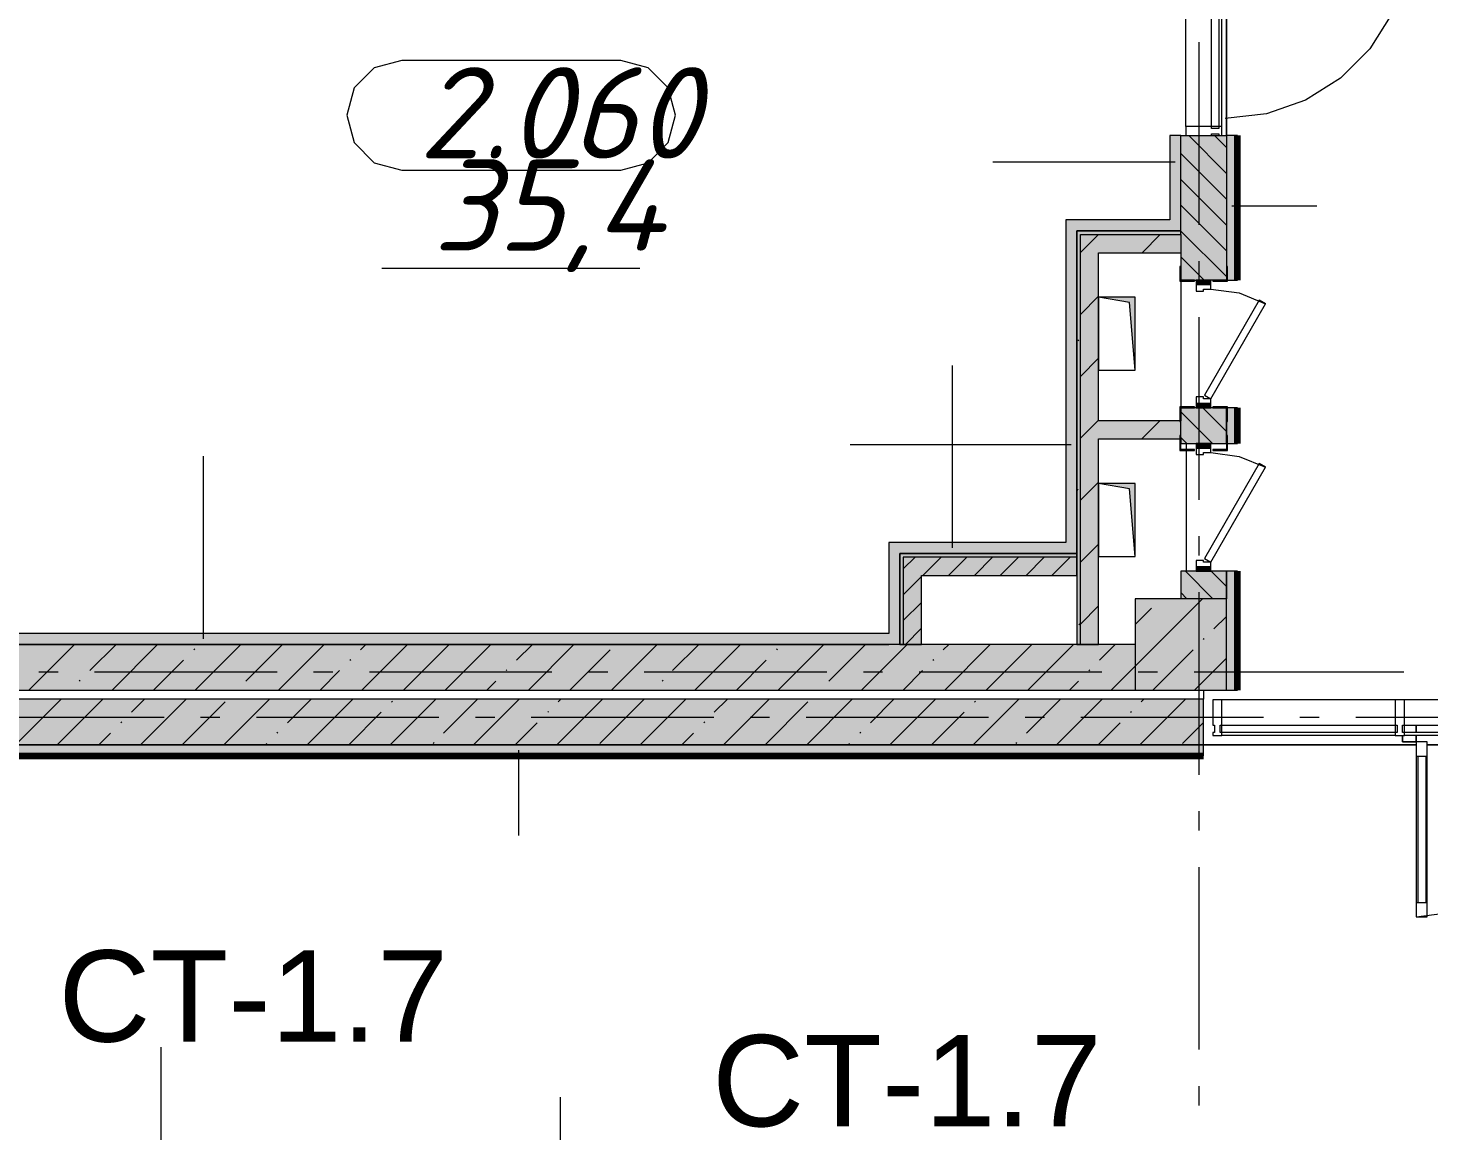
# Model space of a CAD drawing. Header units: millimetres. Extents: x -537608 to 253996, y -217170 to 186033.
# Drawn here: x -366877 to -359201, y -47266 to -41225 of the extents above; entities that cross this region are included whole.
import ezdxf

# ---------------------------------------------------------------- set-up
doc = ezdxf.new("R2010")
doc.units = ezdxf.units.MM
doc.layers.add('16) Лак 1.6м', color=160, linetype='Continuous', lineweight=90)
doc.layers.add('PDF _Геометрия', color=7, linetype='Continuous')
doc.layers.add('PDF _Текст', color=7, linetype='Continuous')
doc.layers.add('PDF _Сплошная заливка', color=7, linetype='Continuous', true_color=0xffffff)
doc.styles.add('PDF GOST-Common', font='arial.ttf')
doc.styles.add('PDF ISOCPEUR Italic', font='isocpeui.ttf')

msp = doc.modelspace()

# ---------------------------------------------------------------- hatches: boundary and pattern name
at = {"layer": 'PDF _Сплошная заливка', "transparency": 33554559}
h = msp.add_hatch(color=256, dxfattribs=at)
h.paths.add_polyline_path([(-360476.3682, -44350.6675), (-360311.3744, -44350.6675), (-360311.3744, -44200.6669), (-360561.3754, -44200.6669), (-360561.3754, -44350.6675)], flags=0)
h.paths.add_polyline_path([(-360396.373, -43500.6661), (-360311.3744, -43500.6661), (-360311.3744, -43305.6665), (-360561.3754, -43305.6665), (-360561.3754, -43500.6661), (-360476.3682, -43500.6661)], flags=0)
h.paths.add_polyline_path([(-360311.3744, -42605.6679), (-360311.3744, -41814.6659), (-360561.3754, -41814.6659), (-360561.3754, -42605.6679), (-360396.373, -42605.6679)], flags=0)
h.paths.add_polyline_path([(-360386.28, -40614.6673), (-360311.3744, -40614.6673), (-360311.3744, -40450.666), (-360561.3754, -40450.666), (-360561.3754, -40614.6673)], flags=0)
h.paths.add_polyline_path([(-360561.3754, -39950.666), (-360311.3744, -39950.666), (-360311.3744, -38814.666), (-360561.3754, -38814.666), (-360561.3754, -39616.9451)], flags=0)
h.paths.add_polyline_path([(-360476.3682, -38114.6652), (-360311.3744, -38114.6652), (-360311.3744, -37935.6664), (-360561.3754, -37935.6664), (-360561.3754, -38114.6652)], flags=0)
h.paths.add_polyline_path([(-360561.3754, -37235.6656), (-360311.3744, -37235.6656), (-360311.3744, -37150.6648), (-360561.3754, -37150.6648), (-360561.3754, -37155.6661)], flags=0)
h.paths.add_polyline_path([(-360381.3713, -34890.6654), (-360311.3744, -34888.6653), (-360311.3744, -31150.6649), (-360561.3754, -31150.6649), (-360559.3689, -34888.6653), (-360491.37, -34890.6654)], flags=0)
h.paths.add_polyline_path([(-360311.3744, -30650.665), (-360311.3744, -28150.6629), (-360561.3754, -28150.6629), (-360561.3754, -30650.665)], flags=0)
h.paths.add_polyline_path([(-360311.3744, -27650.6629), (-360311.3744, -22150.6621), (-360561.3754, -22150.6621), (-360561.3754, -27650.6629), (-360441.1028, -27650.6629)], flags=0)
h.paths.add_polyline_path([(-360311.3744, -21650.6621), (-360311.3744, -19150.661), (-360561.3754, -19150.661), (-360561.3754, -21650.6621), (-360528.5731, -21650.6621)], flags=0)
h.paths.add_polyline_path([(-360551.3685, -16890.6606), (-360311.3744, -16888.6605), (-360311.3744, -16151.0078), (-360561.3754, -16151.0078), (-360559.3689, -16888.6605), (-360551.3685, -16888.6605)], flags=0)
h.paths.add_polyline_path([(-360311.3744, -15651.0081), (-360311.3744, -10650.6589), (-360561.3754, -10650.6589), (-360561.3754, -15651.0081)], flags=0)
h.paths.add_polyline_path([(-360311.3744, -10150.6589), (-360313.3724, -9367.6587), (-360561.3754, -9367.6587), (-360561.3754, -10150.6589)], flags=0)
h.paths.add_polyline_path([(-360491.37, -7605.6587), (-360311.3744, -7603.6576), (-360311.3744, -7150.6582), (-360561.3754, -7150.6582), (-360559.3689, -7603.6576), (-360551.3685, -7605.6587)], flags=0)
at = {"layer": 'PDF _Сплошная заливка', "true_color": 0xff7d7d, "transparency": 33554559}
for points in [[(-360621.374, -42335.6658), (-360621.374, -42275.6673), (-361191.373, -42275.6673), (-361191.373, -42335.6658), (-360805.2708, -42335.6658)], [(-361191.373, -44102.7096), (-361191.373, -44042.709), (-362161.3737, -44042.709), (-362161.3737, -44102.7096), (-361643.2523, -44102.7096)], [(-362161.3737, -44600.6665), (-362161.3737, -44540.6679), (-367861.3722, -44540.6679), (-367861.3722, -44600.6665), (-363319.2067, -44600.6665)]]:
    msp.add_hatch(color=11, dxfattribs=at).paths.add_polyline_path(points)
at = {"layer": 'PDF _Сплошная заливка', "transparency": 33554559}
for points in [[(-361131.3744, -44600.6665), (-361111.3692, -44600.6665), (-361111.3692, -42335.6658), (-361131.3744, -42335.6658), (-361131.3744, -44102.7096)], [(-360561.3754, -42355.6668), (-360561.3754, -42335.6658), (-361111.3692, -42335.6658), (-361111.3692, -42355.6668), (-360805.2708, -42355.6668)], [(-360561.3754, -42455.6672), (-360561.3754, -42355.6668), (-361011.3687, -42355.6668), (-361011.3687, -42455.6672), (-360805.2708, -42455.6672)], [(-360561.3754, -43475.666), (-360561.3754, -43375.6677), (-361011.3687, -43375.6677), (-361011.3687, -43475.666), (-360805.2708, -43475.666)], [(-362081.3699, -44122.7084), (-361131.3744, -44122.7084), (-361131.3744, -44102.7096), (-362101.3751, -44102.7096), (-362101.3751, -44122.7084)], [(-362101.3751, -44600.6665), (-362081.3699, -44600.6665), (-362081.3699, -44122.7084), (-362101.3751, -44122.7084), (-362101.3751, -44222.7088)], [(-361131.3744, -44222.7088), (-361131.3744, -44122.7084), (-362081.3699, -44122.7084), (-362081.3699, -44222.7088), (-361643.2523, -44222.7088)], [(-360811.3679, -44850.6675), (-360811.3679, -44600.6665), (-367861.3722, -44600.8301), (-367861.3722, -44850.6675), (-361643.2523, -44850.6675)], [(-360436.3749, -45150.6667), (-360436.3749, -44900.6677), (-367861.3722, -44900.6677), (-367861.3722, -45150.6667), (-360805.2708, -45150.6667)]]:
    msp.add_hatch(color=256, dxfattribs=at).paths.add_polyline_path(points)
at = {"layer": 'PDF _Сплошная заливка', "true_color": 0xe2e2e2, "transparency": 33554559}
msp.add_hatch(color=254, dxfattribs=at).paths.add_polyline_path([(-360811.3679, -44118.9645), (-360811.3679, -43718.9627), (-361011.3687, -43718.9627), (-360841.3714, -43748.9641), (-360830.0297, -43888.8459)])
at = {"layer": 'PDF _Сплошная заливка', "true_color": 0xff7d7d, "transparency": 33554559}
h = msp.add_hatch(color=11, dxfattribs=at)
h.paths.add_polyline_path([(-340171.3641, -45210.6673), (-340111.3655, -45210.6673), (-340111.3655, -45150.6667), (-352681.3728, -45150.8109), (-352681.3728, -45158.667), (-352711.3678, -45158.667), (-352711.3678, -45210.6673), (-341531.7729, -45210.6673)], flags=0)
h.paths.add_polyline_path([(-354711.3677, -45210.6673), (-354711.3677, -45158.667), (-354741.3712, -45158.667), (-354741.3712, -45150.6667), (-356311.3745, -45150.6667), (-356311.3745, -45210.6673), (-354939.4258, -45210.6673)], flags=0)
h.paths.add_polyline_path([(-360436.3749, -45210.6673), (-360436.3749, -45150.6667), (-367861.3722, -45150.6667), (-367861.3722, -45210.6673), (-360805.2708, -45210.6673)], flags=0)

# ---------------------------------------------------------------- linework, layer by layer
at = {"layer": '16) Лак 1.6м'}
for p, q in [((-360251.3758, -42605.6679), (-360251.3758, -41814.6659)), ((-360251.3758, -43500.6661), (-360251.3758, -43305.6665)), ((-360251.3758, -44850.6675), (-360251.3758, -44200.6669)), ((-367801.3736, -45210.6673), (-360436.3749, -45210.6673))]:
    msp.add_line(p, q, dxfattribs=at)
at = {"layer": 'PDF _Геометрия', "lineweight": 9}
for p, q in [((-360533.3698, -41764.6657), (-360533.3698, -40664.6653)), ((-360393.3675, -41764.6657), (-360393.3675, -40664.6653)), ((-360353.3742, -40664.6653), (-360353.3742, -41764.6657)), ((-360336.3745, -41764.6657), (-360336.3745, -40664.6653)), ((-359405.592, -41147.756), (-359526.1574, -41339.6381)), ((-359526.1574, -41339.6381), (-359686.3975, -41499.8803)), ((-359686.3975, -41499.8803), (-359878.2774, -41620.4479)), ((-359878.2774, -41620.4479), (-360092.1778, -41695.2932)), ((-360092.1778, -41695.2932), (-360317.3682, -41720.6658)), ((-360561.3754, -41814.6659), (-360621.374, -41814.6659)), ((-360621.374, -41814.6659), (-360621.374, -42275.6673)), ((-360561.3754, -42335.6658), (-360561.3754, -41814.6659)), ((-360561.3754, -41814.6659), (-360311.3744, -41814.6659)), ((-360561.3754, -42335.6658), (-360561.3754, -41814.6659)), ((-360393.3675, -41764.6657), (-360533.3698, -41764.6657)), ((-360533.3698, -41764.6657), (-360533.3698, -41814.6659)), ((-360533.3698, -41814.6659), (-360393.3675, -41814.6659)), ((-360311.3744, -42021.1967), (-360517.903, -41814.6659)), ((-360353.3742, -41764.6657), (-360393.3675, -41764.6657)), ((-360393.3675, -41774.6662), (-360393.3675, -41764.6657)), ((-360353.3742, -41774.6662), (-360393.3675, -41774.6662)), ((-360393.3675, -41804.6676), (-360353.3742, -41804.6676)), ((-360393.3675, -41814.6659), (-360393.3675, -41804.6676)), ((-360311.3744, -41879.7756), (-360376.4797, -41814.6659)), ((-360336.3745, -41764.6657), (-360353.3742, -41764.6657)), ((-360353.3742, -41764.6657), (-360353.3742, -41774.6662)), ((-360353.3742, -41804.6676), (-360353.3742, -41814.6659)), ((-360353.3742, -41814.6659), (-360336.3745, -41814.6659)), ((-360336.3745, -41814.6659), (-360336.3745, -41764.6657)), ((-360311.3744, -41814.6659), (-360311.3744, -42605.6679)), ((-360251.3758, -41814.6659), (-360311.3744, -41814.6659)), ((-360311.3744, -41814.6659), (-360311.3744, -42605.6679)), ((-360591.3704, -41960.4511), (-361591.3747, -41960.4511)), ((-360311.3744, -42162.6178), (-360561.3754, -41912.6168)), ((-360311.3744, -42304.0389), (-360561.3754, -42054.0401)), ((-360311.3744, -42445.46), (-360561.3754, -42195.4612)), ((-360281.3708, -42199.3278), (-359815.2217, -42199.3278)), ((-360621.374, -42275.6673), (-361191.373, -42275.6673)), ((-361191.373, -42275.6673), (-361191.373, -42335.6658)), ((-361191.373, -42335.6658), (-361191.373, -44042.709)), ((-361111.3692, -42335.6658), (-361131.3744, -42335.6658)), ((-361131.3744, -42335.6658), (-361131.3744, -44102.7096)), ((-361131.3744, -44102.7096), (-361131.3744, -42335.6658)), ((-361131.3744, -42335.6658), (-360621.374, -42335.6658)), ((-361011.3687, -42335.6658), (-361111.3692, -42335.6658)), ((-361111.3692, -42454.0719), (-361012.9619, -42355.6668)), ((-361111.3692, -44600.6665), (-361111.3692, -42355.6668)), ((-361111.3692, -42355.6668), (-361011.3687, -42355.6668)), ((-360561.3754, -42335.6658), (-361011.3687, -42335.6658)), ((-361011.3687, -42355.6668), (-360561.3754, -42355.6668)), ((-360773.5534, -42455.6672), (-360673.553, -42355.6668)), ((-360621.374, -42335.6658), (-360561.3754, -42335.6658)), ((-360561.3754, -42355.6668), (-360561.3754, -42335.6658)), ((-360311.3744, -42586.8811), (-360561.3754, -42336.8823)), ((-360561.3754, -42355.6668), (-360561.3754, -42455.6672)), ((-361011.3687, -43375.6677), (-361011.3687, -42455.6672)), ((-361011.3687, -42455.6672), (-360561.3754, -42455.6672)), ((-360561.3754, -42455.6672), (-360561.3754, -42605.6679)), ((-360434.0066, -42605.6679), (-360561.3754, -42478.3034)), ((-360561.3754, -42605.6679), (-360476.3682, -42605.6679)), ((-360396.373, -42605.6679), (-360476.3682, -42605.6679)), ((-360476.3682, -42605.6679), (-360476.3682, -42630.6658)), ((-360396.373, -42630.6658), (-360476.3682, -42630.6658)), ((-360476.3682, -42630.6658), (-360476.3682, -42665.6664)), ((-360476.3682, -42630.6658), (-360396.373, -42630.6658)), ((-360476.3682, -42665.6664), (-360436.3749, -42665.6664)), ((-360436.3749, -42665.6664), (-360436.3749, -42655.6659)), ((-360436.3749, -42655.6659), (-360396.373, -42655.6659)), ((-360311.3744, -42605.6679), (-360396.373, -42605.6679)), ((-360396.373, -42630.6658), (-360396.373, -42605.6679)), ((-360396.373, -42655.6659), (-360396.373, -42630.6658)), ((-360396.373, -42655.6659), (-360241.0761, -42676.1104)), ((-360311.3744, -42605.6679), (-360251.3758, -42605.6679)), ((-361111.3692, -42793.483), (-361011.3687, -42693.4847)), ((-360131.0085, -42716.052), (-360431.0098, -43235.6675)), ((-360396.373, -43255.6663), (-360096.3718, -42736.0507)), ((-360241.0761, -42676.1104), (-360096.3718, -42736.0507)), ((-360096.3718, -42736.0507), (-360131.0085, -42716.052)), ((-361111.3692, -43132.8941), (-361011.3687, -43032.8958)), ((-361812.0094, -44072.7082), (-361812.0094, -43072.7082)), ((-360436.3749, -43245.668), (-360476.3682, -43245.668)), ((-360476.3682, -43245.668), (-360476.3682, -43280.6664)), ((-360476.3682, -43280.6664), (-360396.373, -43280.6664)), ((-360476.3682, -43280.6664), (-360476.3682, -43305.6665)), ((-360396.373, -43280.6664), (-360476.3682, -43280.6664)), ((-360436.3749, -43255.6663), (-360436.3749, -43245.668)), ((-360396.373, -43255.6663), (-360436.3749, -43255.6663)), ((-360431.0098, -43235.6675), (-360396.373, -43255.6663)), ((-360396.373, -43280.6664), (-360396.373, -43255.6663)), ((-360396.373, -43305.6665), (-360396.373, -43280.6664)), ((-360476.3682, -43305.6665), (-360561.3754, -43305.6665)), ((-360561.3754, -43305.6665), (-360561.3754, -43375.6677)), ((-360387.5373, -43500.6661), (-360561.3754, -43326.8322)), ((-360476.3682, -43305.6665), (-360396.373, -43305.6665)), ((-360311.3744, -43435.41), (-360441.1114, -43305.6665)), ((-360311.3744, -43305.6665), (-360396.373, -43305.6665)), ((-360311.3744, -43500.6661), (-360311.3744, -43305.6665)), ((-360251.3758, -43305.6665), (-360311.3744, -43305.6665)), ((-360311.3744, -43305.6665), (-360311.3744, -43500.6661)), ((-361111.3692, -43472.3073), (-361011.3687, -43372.307)), ((-360561.3754, -43375.6677), (-361011.3687, -43375.6677)), ((-360775.3188, -43475.666), (-360675.3184, -43375.6677)), ((-360561.3754, -43475.666), (-360561.3754, -43375.6677)), ((-361161.3694, -43507.9948), (-362371.8379, -43507.9948)), ((-361011.3687, -44600.6665), (-361011.3687, -43475.666)), ((-361011.3687, -43475.666), (-360561.3754, -43475.666)), ((-360528.9606, -43500.6661), (-360561.3754, -43468.2534)), ((-360561.3754, -43475.666), (-360561.3754, -43500.6661)), ((-360561.3754, -43500.6661), (-360476.3682, -43500.6661)), ((-360396.373, -43500.6661), (-360476.3682, -43500.6661)), ((-360476.3682, -43500.6661), (-360476.3682, -43525.6662)), ((-360396.373, -43500.6661), (-360311.3744, -43500.6661)), ((-360396.373, -43525.6662), (-360396.373, -43500.6661)), ((-360311.3744, -43500.6661), (-360251.3758, -43500.6661)), ((-365914.9377, -44570.6672), (-365914.9377, -43570.6672)), ((-360396.373, -43525.6662), (-360476.3682, -43525.6662)), ((-360476.3682, -43525.6662), (-360476.3682, -43560.6668)), ((-360476.3682, -43525.6662), (-360396.373, -43525.6662)), ((-360476.3682, -43560.6668), (-360436.3749, -43560.6668)), ((-360436.3749, -43560.6668), (-360436.3749, -43550.6663)), ((-360436.3749, -43550.6663), (-360396.373, -43550.6663)), ((-360396.373, -43550.6663), (-360396.373, -43525.6662)), ((-360396.373, -43550.6663), (-360241.0761, -43571.1108)), ((-360241.0761, -43571.1108), (-360096.3718, -43631.0512)), ((-360131.0085, -43611.0524), (-360431.0098, -44130.6679)), ((-360396.373, -44150.6667), (-360096.3718, -43631.0512)), ((-360096.3718, -43631.0512), (-360131.0085, -43611.0524)), ((-361111.3692, -43811.7185), (-361011.3687, -43711.718)), ((-361191.373, -44042.709), (-362161.3737, -44042.709)), ((-362161.3737, -44042.709), (-362161.3737, -44102.7096)), ((-361111.3692, -44151.1296), (-361011.3687, -44051.1292)), ((-362161.3737, -44102.7096), (-362161.3737, -44540.6679)), ((-362101.3751, -44600.6665), (-362101.3751, -44102.7096)), ((-362101.3751, -44102.7096), (-362101.3751, -44122.7084)), ((-361191.373, -44102.7096), (-362101.3751, -44102.7096)), ((-362101.3751, -44102.7096), (-361191.373, -44102.7096)), ((-362101.3751, -44122.7084), (-362101.3751, -44222.7088)), ((-362081.3699, -44187.747), (-362016.3335, -44122.7084)), ((-361131.3744, -44122.7084), (-362081.3699, -44122.7084)), ((-362081.3699, -44122.7084), (-362081.3699, -44222.7088)), ((-361974.9106, -44222.7088), (-361874.9102, -44122.7084)), ((-361833.4873, -44222.7088), (-361733.4869, -44122.7084)), ((-361692.0727, -44222.7088), (-361592.0723, -44122.7084)), ((-361550.6494, -44222.7088), (-361450.649, -44122.7084)), ((-361409.2261, -44222.7088), (-361309.2257, -44122.7084)), ((-361267.8028, -44222.7088), (-361167.8025, -44122.7084)), ((-361131.3744, -44102.7096), (-361191.373, -44102.7096)), ((-361191.373, -44102.7096), (-361131.3744, -44102.7096)), ((-361131.3744, -44102.7096), (-361131.3744, -44600.6665)), ((-361131.3744, -44122.7084), (-361131.3744, -44102.7096)), ((-361131.3744, -44222.7088), (-361131.3744, -44122.7084)), ((-360431.0098, -44130.6679), (-360396.373, -44150.6667)), ((-360476.3682, -44200.6669), (-360561.3754, -44200.6669)), ((-360561.3754, -44200.6669), (-360561.3754, -44350.6675)), ((-360386.0647, -44350.6675), (-360536.0653, -44200.6669)), ((-360436.3749, -44140.6662), (-360476.3682, -44140.6662)), ((-360476.3682, -44140.6662), (-360476.3682, -44175.6668)), ((-360476.3682, -44175.6668), (-360396.373, -44175.6668)), ((-360476.3682, -44175.6668), (-360476.3682, -44200.6669)), ((-360396.373, -44175.6668), (-360476.3682, -44175.6668)), ((-360476.3682, -44200.6669), (-360396.373, -44200.6669)), ((-360436.3749, -44150.6667), (-360436.3749, -44140.6662)), ((-360396.373, -44150.6667), (-360436.3749, -44150.6667)), ((-360396.373, -44175.6668), (-360396.373, -44150.6667)), ((-360396.373, -44200.6669), (-360396.373, -44175.6668)), ((-360311.3744, -44200.6669), (-360396.373, -44200.6669)), ((-360311.3744, -44283.9389), (-360394.642, -44200.6669)), ((-360251.3758, -44200.6669), (-360311.3744, -44200.6669)), ((-360311.3744, -44200.6669), (-360311.3744, -44350.6675)), ((-360311.3744, -44350.6675), (-360311.3744, -44200.6669)), ((-362101.3751, -44222.7088), (-362101.3751, -44600.6665)), ((-362081.3699, -44222.7088), (-362081.3699, -44600.6665)), ((-362081.3699, -44329.1703), (-361981.3695, -44229.1699)), ((-361981.3695, -44600.6665), (-361981.3695, -44222.7088)), ((-361981.3695, -44222.7088), (-361131.3744, -44222.7088)), ((-360811.3679, -44719.74), (-360442.2998, -44350.6675)), ((-360311.3744, -44350.6675), (-360811.3679, -44350.6675)), ((-360811.3679, -44350.6675), (-360811.3679, -44850.6675)), ((-360527.488, -44350.6675), (-360561.3754, -44316.7822)), ((-360311.3744, -44850.6675), (-360311.3744, -44350.6675)), ((-362081.3699, -44470.5914), (-361981.3695, -44370.591)), ((-361111.3692, -44490.5407), (-361011.3687, -44390.5403)), ((-360811.3679, -44491.6409), (-360722.1323, -44402.3988)), ((-362070.0281, -44600.6665), (-361981.3695, -44512.0121)), ((-360379.9847, -44516.4494), (-360311.3744, -44447.8368)), ((-362161.3737, -44540.6679), (-367801.3736, -44540.6679)), ((-360437.0036, -44573.4725), (-360432.2671, -44568.7317)), ((-362161.3737, -44600.6665), (-367861.3722, -44600.6665)), ((-367861.3722, -44600.6665), (-362161.3737, -44600.6665)), ((-366872.8647, -44850.6675), (-366622.8636, -44600.6665)), ((-366538.6401, -44744.5484), (-366394.7624, -44600.6665)), ((-366416.6623, -44850.6675), (-366166.6612, -44600.6665)), ((-365968.3999, -44630.4978), (-365963.6548, -44625.757)), ((-365960.4684, -44850.6675), (-365710.4674, -44600.6665)), ((-365683.2713, -44801.5716), (-365482.3662, -44600.6665)), ((-365504.2746, -44850.6675), (-365254.2735, -44600.6665)), ((-365056.0037, -44630.4978), (-365026.1724, -44600.6665)), ((-365048.0722, -44850.6675), (-364798.0712, -44600.6665)), ((-364819.9796, -44850.6675), (-364569.9785, -44600.6665)), ((-364591.8784, -44850.6675), (-364341.8773, -44600.6665)), ((-364200.6349, -44687.5231), (-364113.7761, -44600.6665)), ((-364135.6759, -44850.6675), (-363885.6835, -44600.6665)), ((-363907.5833, -44850.6675), (-363687.4136, -44630.4978)), ((-363679.4822, -44850.6675), (-363429.481, -44600.6665)), ((-363345.2661, -44744.5484), (-363201.3798, -44600.6665)), ((-363223.2883, -44850.6675), (-362973.2873, -44600.6665)), ((-362775.0174, -44630.4978), (-362770.2722, -44625.757)), ((-362767.0859, -44850.6675), (-362517.0848, -44600.6665)), ((-362489.8973, -44801.5716), (-362288.9922, -44600.6665)), ((-362310.8921, -44850.6675), (-362060.891, -44600.6665)), ((-362101.3751, -44600.6665), (-362161.3737, -44600.6665)), ((-360811.3679, -44600.6665), (-362101.3751, -44600.6665)), ((-362101.3751, -44600.6665), (-362081.3699, -44600.6665)), ((-362081.3699, -44600.6665), (-361981.3695, -44600.6665)), ((-361862.6211, -44630.4978), (-361832.7898, -44600.6665)), ((-361854.6982, -44850.6675), (-361604.6972, -44600.6665)), ((-361626.5971, -44850.6675), (-361376.5959, -44600.6665)), ((-361398.4958, -44850.6675), (-361148.4947, -44600.6665)), ((-361131.3744, -44600.6665), (-361111.3692, -44600.6665)), ((-361111.3692, -44600.6665), (-361011.3687, -44600.6665)), ((-361007.2523, -44687.5231), (-360920.4022, -44600.6665)), ((-360714.2008, -44850.6675), (-360494.0311, -44630.4978)), ((-366188.5696, -44850.6675), (-366025.4188, -44687.5231)), ((-365276.1734, -44850.6675), (-365170.05, -44744.5484)), ((-365113.0311, -44687.5231), (-365108.286, -44682.7801)), ((-364257.6623, -44744.5484), (-364252.9173, -44739.8054)), ((-362995.1871, -44850.6675), (-362832.0448, -44687.5231)), ((-362082.7908, -44850.6675), (-361976.676, -44744.5484)), ((-361919.6485, -44687.5231), (-361914.9034, -44682.7801)), ((-361064.2797, -44744.5484), (-361059.5347, -44739.8054)), ((-360942.302, -44850.6675), (-360811.3679, -44719.74)), ((-360486.0996, -44850.6675), (-360311.3744, -44675.9359)), ((-366595.6675, -44801.5716), (-366590.931, -44796.8307)), ((-364363.7772, -44850.6675), (-364314.6812, -44801.5716)), ((-363402.2849, -44801.5716), (-363397.5485, -44796.8307)), ((-361170.3946, -44850.6675), (-361121.3072, -44801.5716)), ((-367861.3722, -44850.6675), (-360811.3679, -44850.6675)), ((-360436.3749, -44900.6677), (-367861.3722, -44900.6677)), ((-366937.815, -45143.7191), (-366694.7637, -44900.6677)), ((-366716.6635, -45150.6667), (-366466.6625, -44900.6677)), ((-366310.5474, -44972.6453), (-366238.5699, -44900.6677)), ((-366260.4698, -45150.6667), (-366010.4686, -44900.6677)), ((-365804.2673, -45150.6667), (-365554.2749, -44900.6677)), ((-365455.1787, -45029.6706), (-365326.1736, -44900.6677)), ((-365348.0735, -45150.6667), (-365098.0724, -44900.6677)), ((-364891.8796, -45150.6667), (-364641.8786, -44900.6677)), ((-364599.8099, -45086.6959), (-364413.7774, -44900.6677)), ((-364435.6772, -45150.6667), (-364185.6762, -44900.6677)), ((-363979.4834, -45150.6667), (-363729.4823, -44900.6677)), ((-363972.5337, -44915.6221), (-363957.5835, -44900.6677)), ((-363744.4325, -45143.7191), (-363501.3812, -44900.6677)), ((-363523.2896, -45150.6667), (-363273.2885, -44900.6677)), ((-363117.1649, -44972.6453), (-363045.1873, -44900.6677)), ((-363067.0872, -45150.6667), (-362817.0861, -44900.6677)), ((-362610.8933, -45150.6667), (-362360.8923, -44900.6677)), ((-362261.7961, -45029.6706), (-362132.791, -44900.6677)), ((-362154.6909, -45150.6667), (-361904.6984, -44900.6677)), ((-361698.4971, -45150.6667), (-361448.496, -44900.6677)), ((-361406.4273, -45086.6959), (-361220.3948, -44900.6677)), ((-361242.3033, -45150.6667), (-360992.3022, -44900.6677)), ((-360811.3679, -44850.6675), (-360311.3744, -44850.6675)), ((-360786.1008, -45150.6667), (-360536.0998, -44900.6677)), ((-360779.1511, -44915.6221), (-360764.201, -44900.6677)), ((-360436.3749, -45150.6667), (-360436.3749, -44900.6677)), ((-360311.3744, -44850.6675), (-360251.3758, -44850.6675)), ((-366032.3685, -45150.6667), (-365797.3262, -44915.6221)), ((-365119.9723, -45150.6667), (-364941.9574, -44972.6453)), ((-364884.9299, -44915.6221), (-364880.1848, -44910.8792)), ((-364029.5611, -44972.6453), (-364024.816, -44967.9045)), ((-362838.9859, -45150.6667), (-362603.9436, -44915.6221)), ((-361926.5983, -45150.6667), (-361748.5748, -44972.6453)), ((-361691.5474, -44915.6221), (-361686.8108, -44910.8792)), ((-360836.1785, -44972.6453), (-360831.442, -44967.9045)), ((-360336.3745, -44903.6668), (-360386.3747, -44903.6668)), ((-360386.3747, -44903.6668), (-360386.3747, -45043.667)), ((-359386.3704, -44903.6668), (-360336.3745, -44903.6668)), ((-360336.3745, -45043.667), (-360336.3745, -44903.6668)), ((-359336.3702, -44903.6668), (-359386.3704, -44903.6668)), ((-359386.3704, -44903.6668), (-359386.3704, -45043.667)), ((-357286.3701, -44903.6668), (-359336.3702, -44903.6668)), ((-359336.3702, -45043.667), (-359336.3702, -44903.6668)), ((-366367.5663, -45029.6706), (-366362.8298, -45024.9298)), ((-364207.5846, -45150.6667), (-364086.5886, -45029.6706)), ((-363174.1923, -45029.6706), (-363169.4472, -45024.9298)), ((-361014.2021, -45150.6667), (-360893.206, -45029.6706)), ((-360551.0585, -45143.7191), (-360436.3749, -45029.0355)), ((-360386.3747, -45043.667), (-360376.3678, -45043.667)), ((-360376.3678, -45043.667), (-360376.3678, -45083.6667)), ((-360346.3728, -45083.6667), (-360346.3728, -45043.667)), ((-360346.3728, -45043.667), (-360336.3745, -45043.667)), ((-360336.3745, -45083.6667), (-360336.3745, -45043.667)), ((-360336.3745, -45043.667), (-359386.3704, -45043.667)), ((-359386.3704, -45043.667), (-359376.3721, -45043.667)), ((-359386.3704, -45043.667), (-359386.3704, -45083.6667)), ((-359376.3721, -45043.667), (-359376.3721, -45083.6667)), ((-359346.3685, -45083.6667), (-359346.3685, -45043.667)), ((-359346.3685, -45043.667), (-359336.3702, -45043.667)), ((-359336.3702, -45083.6667), (-359336.3702, -45043.667)), ((-359336.3702, -45043.667), (-357286.3701, -45043.667)), ((-359271.3682, -45043.667), (-359271.3682, -45083.6667)), ((-359271.3682, -45083.6667), (-359271.3682, -45043.667)), ((-366488.571, -45150.6667), (-366424.5938, -45086.6959)), ((-365512.1975, -45086.6959), (-365507.461, -45081.953)), ((-363295.1884, -45150.6667), (-363231.2112, -45086.6959)), ((-362318.8235, -45086.6959), (-362314.0785, -45081.953)), ((-360376.3678, -45083.6667), (-360386.3747, -45083.6667)), ((-360386.3747, -45083.6667), (-360386.3747, -45100.6665)), ((-360386.3747, -45100.6665), (-360336.3745, -45100.6665)), ((-360336.3745, -45083.6667), (-360346.3728, -45083.6667)), ((-359386.3704, -45083.6667), (-360336.3745, -45083.6667)), ((-360336.3745, -45100.6665), (-360336.3745, -45083.6667)), ((-359386.3704, -45100.6665), (-360336.3745, -45100.6665)), ((-359376.3721, -45083.6667), (-359386.3704, -45083.6667)), ((-359386.3704, -45083.6667), (-359386.3704, -45100.6665)), ((-359386.3704, -45100.6665), (-359336.3702, -45100.6665)), ((-359336.3702, -45083.6667), (-359346.3685, -45083.6667)), ((-359346.3685, -45133.6669), (-359346.3685, -45100.6665)), ((-359346.3685, -45100.6665), (-359346.3685, -45133.6669)), ((-357286.3701, -45083.6667), (-359336.3702, -45083.6667)), ((-359336.3702, -45100.6665), (-359336.3702, -45083.6667)), ((-357286.3701, -45100.6665), (-359336.3702, -45100.6665)), ((-359271.3682, -45133.6669), (-359271.3682, -45100.6665)), ((-359271.3682, -45100.6665), (-359271.3682, -45133.6669)), ((-367861.3722, -45150.6667), (-360436.3749, -45150.6667)), ((-360436.3749, -45150.6667), (-367861.3722, -45150.6667)), ((-365576.1747, -45150.6667), (-365569.225, -45143.7191)), ((-364656.8287, -45143.7191), (-364652.0922, -45138.9783)), ((-364189.5256, -45180.6681), (-364189.5256, -45646.8171)), ((-362382.7921, -45150.6667), (-362375.8424, -45143.7191)), ((-361463.4548, -45143.7191), (-361458.7096, -45138.9783)), ((-360436.3749, -45210.6673), (-360436.3749, -45150.6667)), ((-359271.3682, -45133.6669), (-359346.3685, -45133.6669)), ((-359346.3685, -45133.6669), (-359271.3682, -45133.6669)), ((-359211.3697, -45133.6669), (-359271.3682, -45133.6669)), ((-359271.3682, -45133.6669), (-359271.3682, -46093.6672)), ((-359211.3697, -45133.6669), (-359271.3682, -45133.6669)), ((-359271.3682, -45133.6669), (-359271.3682, -46093.6672)), ((-359271.3682, -45133.6669), (-359271.3682, -46093.6672)), ((-359211.3697, -46093.6672), (-359211.3697, -45133.6669)), ((-359211.3697, -46093.6672), (-359211.3697, -45133.6669)), ((-359271.3682, -45213.6664), (-359211.3697, -45213.6664)), ((-359261.3699, -46013.6677), (-359261.3699, -45213.6664)), ((-359217.3721, -46013.6677), (-359217.3721, -45213.6664)), ((-359271.3682, -46013.6677), (-359211.3697, -46013.6677)), ((-359271.3682, -46093.6672), (-359022.9086, -46060.9573)), ((-359271.3682, -46093.6672), (-359211.3697, -46093.6672)), ((-359271.3682, -46093.6672), (-359211.3697, -46093.6672)), ((-366148.2319, -48270.668), (-366148.2319, -46806.9754))]:
    msp.add_line(p, q, dxfattribs=at)
at = {"layer": 'PDF _Геометрия', "color": 9, "lineweight": 9, "true_color": 0xc0c0c0}
for p, q in [((-360311.3744, -41814.6659), (-360311.3744, -40780.6665)), ((-360311.3744, -40780.6665), (-360311.3744, -41814.6659)), ((-360561.3754, -42611.666), (-360561.3754, -43299.6663)), ((-360531.3718, -43500.6661), (-360531.3718, -43532.6676)), ((-360531.3718, -43538.6678), (-360531.3718, -44200.6669)), ((-360436.3749, -44850.6675), (-360436.3749, -44900.6677)), ((-359271.3682, -45150.6667), (-360436.3749, -45150.6667)), ((-360436.3749, -45150.6667), (-359271.3682, -45150.6667)), ((-357411.3706, -45150.6667), (-359211.3697, -45150.6667)), ((-359211.3697, -45150.6667), (-357411.3706, -45150.6667))]:
    msp.add_line(p, q, dxfattribs=at)
at = {"layer": 'PDF _Геометрия', "color": 253, "lineweight": 9, "true_color": 0xaaaaaa}
for p, q in [((-360461.375, -42302.7558), (-360461.375, -41302.7558)), ((-364979.5479, -41443.0445), (-365089.3573, -41552.8516)), ((-364829.5474, -41402.8509), (-364979.5479, -41443.0445)), ((-363629.5508, -41402.8509), (-364829.5474, -41402.8509)), ((-363479.5501, -41443.0445), (-363629.5508, -41402.8509)), ((-363369.7409, -41552.8516), (-363479.5501, -41443.0445)), ((-365089.3573, -41552.8516), (-365129.5486, -41702.8523)), ((-363329.5496, -41702.8523), (-363369.7409, -41552.8516)), ((-365129.5486, -41702.8523), (-365089.3573, -41852.8529)), ((-363369.7409, -41852.8529), (-363329.5496, -41702.8523)), ((-365089.3573, -41852.8529), (-364979.5479, -41962.66)), ((-363479.5501, -41962.66), (-363369.7409, -41852.8529)), ((-364979.5479, -41962.66), (-364829.5474, -42002.8514)), ((-363629.5508, -42002.8514), (-363479.5501, -41962.66)), ((-364829.5474, -42002.8514), (-363629.5508, -42002.8514)), ((-360461.375, -42608.5894), (-360461.375, -42502.7567)), ((-364938.5902, -42540.8876), (-363525.6751, -42540.8876)), ((-360811.3679, -42698.964), (-361011.3687, -42698.964)), ((-361011.3687, -42698.964), (-361011.3687, -43098.9635)), ((-360841.3714, -42728.9633), (-361011.3687, -42698.964)), ((-360811.3679, -43098.9635), (-360841.3714, -42728.9633)), ((-360811.3679, -43098.9635), (-360811.3679, -42698.964)), ((-360461.375, -43808.5902), (-360461.375, -42808.5903)), ((-361011.3687, -43098.9635), (-360811.3679, -43098.9635)), ((-360811.3679, -43718.9627), (-361011.3687, -43718.9627)), ((-361011.3687, -43718.9627), (-361011.3687, -44118.9645)), ((-360841.3714, -43748.9641), (-361011.3687, -43718.9627)), ((-360811.3679, -44118.9645), (-360841.3714, -43748.9641)), ((-360811.3679, -44118.9645), (-360811.3679, -43718.9627)), ((-360461.375, -44114.4238), (-360461.375, -44008.5911)), ((-361011.3687, -44118.9645), (-360811.3679, -44118.9645)), ((-360461.375, -45314.4247), (-360461.375, -44314.4247)), ((-366817.9299, -44750.6671), (-366712.0993, -44750.6671)), ((-366512.0984, -44750.6671), (-365512.0941, -44750.6671)), ((-365312.0933, -44750.6671), (-365206.2627, -44750.6671)), ((-365006.2618, -44750.6671), (-364006.2662, -44750.6671)), ((-363806.2653, -44750.6671), (-363700.4261, -44750.6671)), ((-363500.4338, -44750.6671), (-362500.4295, -44750.6671)), ((-362300.4287, -44750.6671), (-362194.5981, -44750.6671)), ((-361994.5972, -44750.6671), (-360994.5929, -44750.6671)), ((-360794.5921, -44750.6671), (-360688.7614, -44750.6671)), ((-360488.7606, -44750.6671), (-359339.6686, -44750.6671)), ((-366131.4733, -45000.6682), (-367131.469, -45000.6682)), ((-365825.6332, -45000.6682), (-365931.4724, -45000.6682)), ((-364625.6367, -45000.6682), (-365625.6323, -45000.6682)), ((-364319.8052, -45000.6682), (-364425.6359, -45000.6682)), ((-363119.8001, -45000.6682), (-364119.8044, -45000.6682)), ((-362813.9686, -45000.6682), (-362919.7992, -45000.6682)), ((-361613.9721, -45000.6682), (-362613.9677, -45000.6682)), ((-361308.132, -45000.6682), (-361413.9713, -45000.6682)), ((-360108.1355, -45000.6682), (-361108.1311, -45000.6682)), ((-359802.304, -45000.6682), (-359908.1346, -45000.6682)), ((-358602.2989, -45000.6682), (-359602.3032, -45000.6682)), ((-360461.375, -45620.2583), (-360461.375, -45514.4234)), ((-360461.375, -46820.257), (-360461.375, -45820.257)), ((-360461.375, -47126.0906), (-360461.375, -47020.2578)), ((-363961.3727, -47081.3738), (-363961.3727, -48153.0671))]:
    msp.add_line(p, q, dxfattribs=at)
at = {"layer": 'PDF _Геометрия', "color": 8, "lineweight": 9, "true_color": 0x787878}
for p, q in [((-361131.3744, -42392.9086), (-361129.4626, -42392.9086)), ((-361121.5828, -42932.3033), (-361124.9328, -42938.1098)), ((-361131.3744, -43002.509), (-361129.4626, -43002.509)), ((-361131.3744, -43205.7092), (-361129.4626, -43205.7092)), ((-361131.3744, -43510.5094), (-361129.4626, -43510.5094)), ((-361125.2342, -43751.4207), (-361128.5842, -43757.2272)), ((-361131.3744, -44120.1098), (-361129.4626, -44120.1098)), ((-361131.3744, -44323.3099), (-361129.4626, -44323.3099)), ((-361114.8139, -44493.2298), (-361118.1639, -44487.4232))]:
    msp.add_line(p, q, dxfattribs=at)
at = {"layer": 'PDF _Геометрия', "color": 253, "lineweight": 20, "true_color": 0xaaaaaa}
for p, q in [((-360561.3754, -42530.6676), (-360567.3693, -42530.6676)), ((-360567.3693, -42530.6676), (-360567.3693, -42611.666)), ((-360561.3754, -42605.6679), (-360561.3754, -42530.6676)), ((-360305.3719, -42530.6676), (-360311.3744, -42530.6676)), ((-360311.3744, -42530.6676), (-360311.3744, -42605.6679)), ((-360305.3719, -42611.666), (-360305.3719, -42530.6676)), ((-360567.3693, -42611.666), (-360486.3751, -42611.666)), ((-360486.3751, -42605.6679), (-360561.3754, -42605.6679)), ((-360486.3751, -42611.666), (-360486.3751, -42605.6679)), ((-360386.3747, -42605.6679), (-360386.3747, -42611.666)), ((-360311.3744, -42605.6679), (-360386.3747, -42605.6679)), ((-360386.3747, -42611.666), (-360305.3719, -42611.666)), ((-360486.3751, -43299.6663), (-360567.3693, -43299.6663)), ((-360567.3693, -43299.6663), (-360567.3693, -43380.6668)), ((-360561.3754, -43305.6665), (-360486.3751, -43305.6665)), ((-360561.3754, -43380.6668), (-360561.3754, -43305.6665)), ((-360486.3751, -43305.6665), (-360486.3751, -43299.6663)), ((-360386.3747, -43299.6663), (-360386.3747, -43305.6665)), ((-360305.3719, -43299.6663), (-360386.3747, -43299.6663)), ((-360386.3747, -43305.6665), (-360311.3744, -43305.6665)), ((-360311.3744, -43305.6665), (-360311.3744, -43380.6668)), ((-360305.3719, -43380.6668), (-360305.3719, -43299.6663)), ((-360567.3693, -43380.6668), (-360561.3754, -43380.6668)), ((-360311.3744, -43380.6668), (-360305.3719, -43380.6668)), ((-360561.3754, -43457.6673), (-360567.3693, -43457.6673)), ((-360567.3693, -43457.6673), (-360567.3693, -43538.6678)), ((-360561.3754, -43532.6676), (-360561.3754, -43457.6673)), ((-360305.3719, -43457.6673), (-360311.3744, -43457.6673)), ((-360311.3744, -43457.6673), (-360311.3744, -43532.6676)), ((-360305.3719, -43538.6678), (-360305.3719, -43457.6673)), ((-360567.3693, -43538.6678), (-360486.3751, -43538.6678)), ((-360486.3751, -43532.6676), (-360561.3754, -43532.6676)), ((-360486.3751, -43538.6678), (-360486.3751, -43532.6676)), ((-360386.3747, -43532.6676), (-360386.3747, -43538.6678)), ((-360311.3744, -43532.6676), (-360386.3747, -43532.6676)), ((-360386.3747, -43538.6678), (-360305.3719, -43538.6678))]:
    msp.add_line(p, q, dxfattribs=at)
at = {"layer": 'PDF _Сплошная заливка', "color": 11, "lineweight": 35, "true_color": 0xff7d7d, "transparency": 33554559}
for points in [[(-360561.3754, -42335.6658), (-360561.3754, -41814.6659), (-360621.374, -42335.6658), (-360621.374, -41814.6659)], [(-360251.3758, -42605.6679), (-360251.3758, -41814.6659), (-360311.3744, -42605.6679), (-360311.3744, -41814.6659)], [(-361131.3744, -44102.7096), (-361131.3744, -42335.6658), (-361191.373, -44102.7096), (-361191.373, -42335.6658)], [(-360311.3744, -43500.6661), (-360251.3758, -43500.6661), (-360311.3744, -43305.6665), (-360251.3758, -43305.6665)], [(-362101.3751, -44600.6665), (-362101.3751, -44102.7096), (-362161.3737, -44600.6665), (-362161.3737, -44102.7096)], [(-360251.3758, -44850.6675), (-360251.3758, -44200.6669), (-360311.3744, -44850.6675), (-360311.3744, -44200.6669)]]:
    msp.add_solid(points, dxfattribs=at)
at = {"layer": 'PDF _Сплошная заливка', "lineweight": 35, "transparency": 33554559}
for points in [[(-361011.3687, -44600.6665), (-361011.3687, -42355.6668), (-361111.3692, -44600.6665), (-361111.3692, -42355.6668)], [(-361981.3695, -44600.6665), (-361981.3695, -44222.7088), (-362081.3699, -44600.6665), (-362081.3699, -44222.7088)], [(-360811.3679, -44850.6675), (-360311.3744, -44850.6675), (-360811.3679, -44350.6675), (-360311.3744, -44350.6675)]]:
    msp.add_solid(points, dxfattribs=at)
at = {"layer": 'PDF _Сплошная заливка', "color": 7, "lineweight": 35, "true_color": 0xf4f4f4, "transparency": 33554559}
for points in [[(-360476.3682, -42630.6658), (-360396.373, -42630.6658), (-360476.3682, -42605.6679), (-360396.373, -42605.6679)], [(-360396.373, -43305.6665), (-360396.373, -43280.6664), (-360476.3682, -43305.6665), (-360476.3682, -43280.6664)], [(-360476.3682, -43525.6662), (-360396.373, -43525.6662), (-360476.3682, -43500.6661), (-360396.373, -43500.6661)], [(-360396.373, -44200.6669), (-360396.373, -44175.6668), (-360476.3682, -44200.6669), (-360476.3682, -44175.6668)]]:
    msp.add_solid(points, dxfattribs=at)
at = {"layer": 'PDF _Сплошная заливка', "color": 254, "lineweight": 35, "true_color": 0xe2e2e2, "transparency": 33554559}
msp.add_solid([(-360811.3679, -43098.9635), (-360811.3679, -42698.964), (-360841.3714, -42728.9633), (-361011.3687, -42698.964)], dxfattribs=at)

# ---------------------------------------------------------------- texts
at = {"layer": 'PDF _Текст', "char_height": 500, "attachment_point": 4}
for s, insert, style in [('2.060', (-364736.8842, -41689.5642), 'PDF ISOCPEUR Italic'), ('35,4', (-364657.8793, -42253.5134), 'PDF ISOCPEUR Italic'), ('СТ-1.7', (-366710.2305, -46530.0893), 'PDF GOST-Common'), ('СТ-1.7', (-363128.9372, -46993.7819), 'PDF GOST-Common')]:
    msp.add_mtext(s, dxfattribs=dict(at, insert=insert, style=style))

doc.saveas('drawing.dxf')
